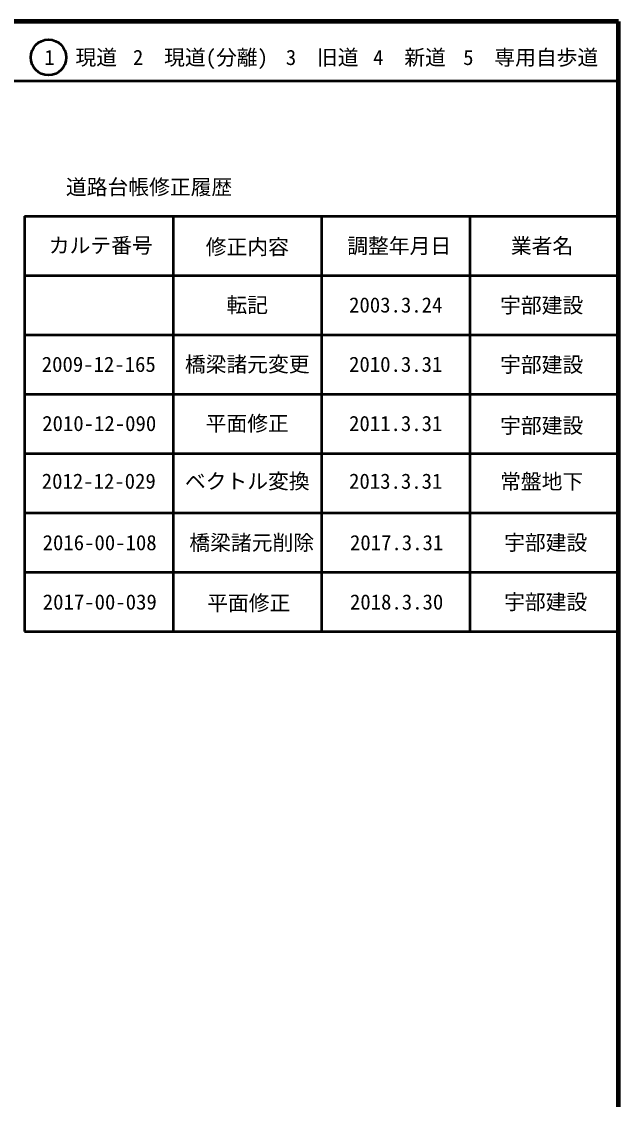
# Model space of a CAD drawing. Units: millimetres, scale not verified. Extents: x 40000 to 680000, y 20000 to 380000.
# Drawn here: x 579500 to 680000, y 198357 to 380000 of the extents above; entities that cross this region are included whole.
import ezdxf
from ezdxf.enums import TextEntityAlignment as Align

# ---------------------------------------------------------------- set-up
doc = ezdxf.new("R2010")
doc.units = ezdxf.units.MM
doc.header["$LTSCALE"] = 1000
for name, color, linetype, lineweight in [('M-TTL', 2, 'Continuous', 140), ('M-TTL-FRAM', 2, 'Continuous', 50), ('M-TTL-LINE', 7, 'Continuous', 50)]:
    doc.layers.add(name, color=color, linetype=linetype, lineweight=lineweight)
doc.layers.add('M-TTL-TXT', color=7, linetype='Continuous')
doc.styles.add('ＭＳ ゴシック', font='')
doc.styles.get('ＭＳ ゴシック').set_extended_font_data('MS Gothic')

msp = doc.modelspace()

# ---------------------------------------------------------------- linework, layer by layer
at = {"layer": 'M-TTL'}
for p, q in [((680000, 380000), (40000, 380000)), ((680000, 20000), (680000, 380000))]:
    msp.add_line(p, q, dxfattribs=at)
at = {"layer": 'M-TTL-FRAM'}
for p, q in [((580000, 347197), (580000, 277197)), ((580000, 347197), (680000, 347197)), ((580000, 277197), (680000, 277197))]:
    msp.add_line(p, q, dxfattribs=at)
at = {"layer": 'M-TTL-LINE'}
for p, q in [((40000, 370000), (680000, 370000)), ((605000, 347197), (605000, 277197)), ((630000, 347197), (630000, 277197)), ((655000, 347197), (655000, 277197)), ((580000, 337197), (680000, 337197)), ((580000, 327197), (680000, 327197)), ((580000, 317197), (680000, 317197)), ((580000, 307197), (680000, 307197)), ((580000, 297197), (680000, 297197)), ((580000, 287197), (680000, 287197))]:
    msp.add_line(p, q, dxfattribs=at)
msp.add_circle((584031, 373958), 3000, dxfattribs=at)

# ---------------------------------------------------------------- texts
at = {"layer": 'M-TTL-TXT', "style": 'ＭＳ ゴシック'}
for s, p in [('1\u3000現道', (589448, 373958)), ('2\u3000現道(分離)', (609619, 373958)), ('3\u3000旧道', (630121, 373958)), ('4\u3000新道', (644824, 373958)), ('5\u3000専用自歩道', (665228, 373958)), ('道路台帳修正履歴', (600968, 352113)), ('カルテ番号', (592839, 342277)), ('修正内容', (617509, 342023)), ('調整年月日', (643089, 342197)), ('業者名', (667134, 342197)), ('転記', (617500, 332245)), ('2003.3.24', (642500, 332245)), ('宇部建設', (667077, 332189)), ('2009-12-165', (592500, 322245)), ('橋梁諸元変更', (617500, 322245)), ('2010.3.31', (642500, 322245)), ('宇部建設', (667077, 322189)), ('宇部建設', (667077, 311912))]:
    msp.add_text(s, height=2566, dxfattribs=at).set_placement(p, align=Align.MIDDLE_CENTER)
for s, p in [('2010-12-090', (592574, 310219)), ('平面修正', (617500, 310219)), ('2011.3.31', (642500, 310219)), ('2012-12-029', (592500, 300495)), ('ベクトル変換', (617500, 300495)), ('2013.3.31', (642500, 300495)), ('常盤地下', (667077, 300439)), ('橋梁諸元削除', (618249, 290138)), ('宇部建設', (667758, 290138)), ('2017-00-039', (592671, 280138)), ('宇部建設', (667758, 280138))]:
    msp.add_text(s, height=2566, dxfattribs=at).set_placement(p, align=Align.BOTTOM_CENTER)
for s, p in [('2016-00-108', (583046, 290138)), ('2017.3.31', (634796, 290138)), ('平面修正', (610749, 279968)), ('2018.3.30', (634796, 280138))]:
    msp.add_text(s, height=2566, dxfattribs=at).set_placement(p, align=Align.BOTTOM_LEFT)

doc.saveas('drawing.dxf')
